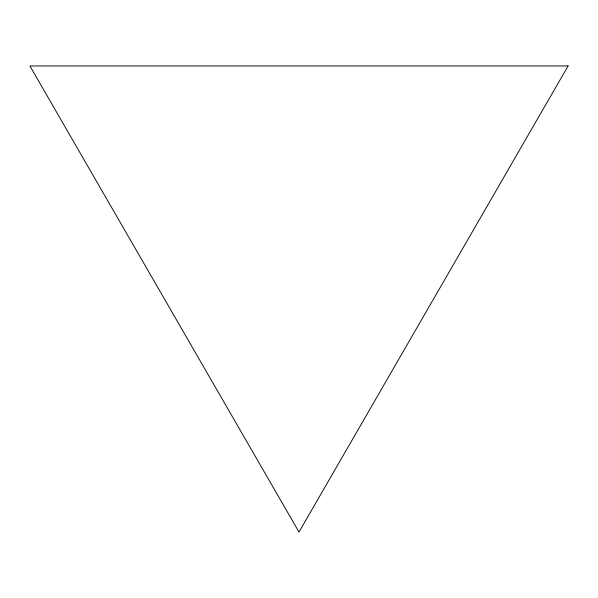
<?xml version="1.0" encoding="UTF-8"?>
<svg xmlns="http://www.w3.org/2000/svg" width="598" height="598" viewBox="0 0 598 598"><rect width="100%" height="100%" fill="white"/><g stroke="black" fill="none" stroke-linecap="round" stroke-linejoin="round"><path stroke-width="0.9" d="M568.1 65.952L299 532.048L29.9 65.952L568.1 65.952"/></g></svg>
